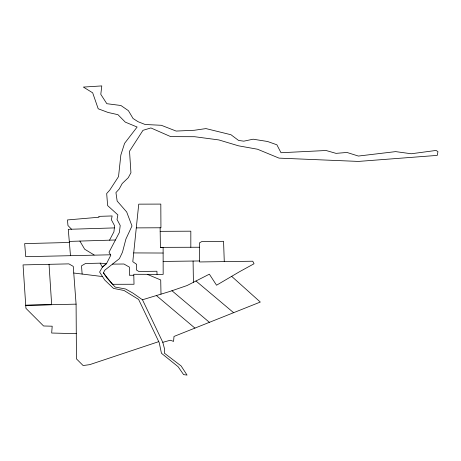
<?xml version="1.0" encoding="UTF-8"?>
<svg xmlns="http://www.w3.org/2000/svg" width="461" height="461" viewBox="0 0 461 461"><rect width="100%" height="100%" fill="white"/><g stroke="black" fill="none" stroke-linecap="round" stroke-linejoin="round"><path stroke-width="0.69" d="M190.825 247.263L190.825 231.18L160.169 231.336L160.128 227.774M71.507 229.221L67.951 225.51L67.485 219.937L98.988 217.235L98.746 216.365L112.109 215.95L111.406 219.782L114.616 225.838L113.913 231.837L109.551 240.175M103.477 272.947L104.699 270.267L119.411 258.656L122.482 252.184L125.905 239.057L131.99 225.971L126.683 211.985L117.157 201.042L115.942 192.6L119.226 188.987L122.194 183.53L128.285 177.698L130.941 172.731L129.529 151.214L142.973 130.33L150.891 127.939L170.708 136.635L194.675 136.721L218.848 139.937L238.516 145.826L257.492 149.22L279.043 158.129L358.451 161.419L437.27 155.392L437.95 151.634L436.077 150.442L411.27 153.761L395.636 151.617L358.376 156.054L346.977 152.458L336.034 153.363L326.06 150.505L281.008 152.729L276.877 144.789L267.547 141.487L253.118 139.199L243.817 141.17L238.591 140.449L230.973 134.739L205.952 128.596L194.363 130.261L176.137 131.068L161.327 125.288L145.152 124.505L138.07 121.716L133.068 118.512L128.394 110.657L120.909 105.5L106.831 103.696L100.798 94.332L101.789 85.913L83.378 87.077L92.673 92.822L98.205 108.773L108.001 112.444L117.947 114.68L125.306 122.136L137.124 127.034L124.574 143.359L120.857 154.994L118.529 176.603L109.758 190.116L106.681 193.534L107.632 205.583L117.872 214.889L117.025 219.471L120.206 225.469L119.393 232.413L109.009 252.248L110.784 255.256L106.537 263.577L102.394 267.144L99.605 272.065L104.78 280.086L113.55 288.425L124.055 290.488L138.623 299.448L159.201 342.569L161.448 353.27L178.09 366.697L183.605 374.614L187.051 375.087L181.127 365.965L164.346 353.138L164.606 349.167L162.796 342.321L142.472 299.771L132.964 293.127L125.628 289.012L115.135 287.047L106.894 277.989L103.477 272.947L112.519 284.293L134.018 284.253L133.771 274.283L163.165 274.37L163.113 247.338L160.405 247.35L160.169 231.336M158.757 341.636L89.711 364.645L83.124 365.55L76.445 358.871L76.088 304.145L73.253 266.383L68.879 263.871L23.05 264.902L25.931 308.328L43.576 325.985L52.197 326.204L51.672 333.032L76.284 333.666M142.472 299.771L169.706 291.508L187.074 285.532L209.357 274.174L216.549 285.215L239.553 271.708L254.034 263.761L252.766 261.214L199.613 261.957L199.423 242.93L201.705 241.599L223.562 241.31L224.276 261.612M162.796 342.321L170.247 340.253L173.584 341.382L173.993 336.444L260.304 302.053L231.67 276.364M114.374 227.907L68.274 229.324L70.47 255.561M69.283 241.408L115.429 239.991M69.375 242.48L24.658 243.604L25.753 256.685L110.513 254.795M100.152 263.162L102.394 267.144L106.445 263.657L100.152 263.162L85.533 263.496L81.516 265.824L82.133 274.053M76.088 304.145L25.718 305.28L51.661 304.698L49.033 264.32M163.142 261.427L199.561 260.961M112.478 264.124L123.94 264.009L129.443 267.144L129.368 275.263L133.794 275.28M136.289 227.89L160.935 227.774L160.814 204.09L138.738 204.148L132.797 261.692L136.623 264.32L136.439 269.973L138.732 271.46L156.919 271.241L157.045 274.353M160.405 247.35L199.452 247.24M133.702 252.922L163.125 253.031M73.748 273.021L102.509 276.565M147.261 274.324L160.716 279.96L160.993 294.153M94.136 254.962L84.668 249.217L79.886 241.086M195.977 280.997L233.606 312.691M171.953 290.735L209.403 322.331M156.377 295.553L194.922 328.105M193.084 261.047L193.407 282.305"/></g></svg>
